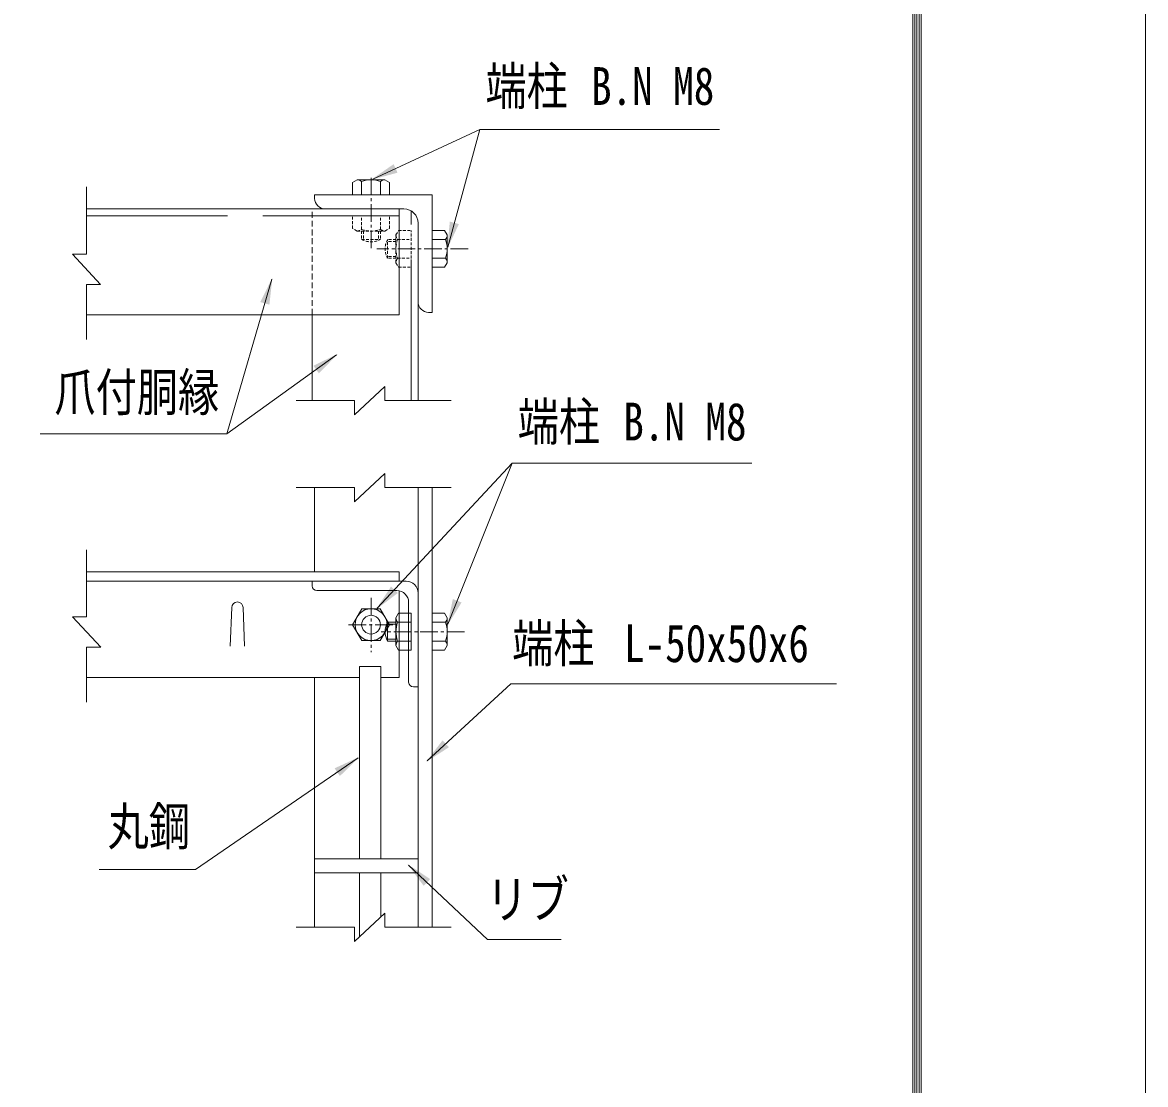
# Model space of a CAD drawing. Units: millimetres, scale not verified. Extents: x -4455 to 4455, y -3150 to 3150.
# Drawn here: x 3022 to 4455, y -1039 to 317 of the extents above; entities that cross this region are included whole.
import ezdxf
from ezdxf.enums import TextEntityAlignment as Align

# ---------------------------------------------------------------- set-up
doc = ezdxf.new("R2010")
doc.units = ezdxf.units.MM
doc.header["$LTSCALE"] = 30
for name, pattern in [('DASHED', [7.5, 6, -1.5]), ('USER2', [0.1875, 0.125, -0.0625]), ('USER4', [1.125, 0.75, -0.125, 0.125, -0.125]), ('USER5', [0.375, 0.25, -0.125])]:
    doc.linetypes.add(name, pattern=pattern)
for name, color, linetype, lineweight in [('0-0_D-STR-TXT', 3, 'Continuous', 13), ('0-1_D-STR2', 2, 'Continuous', 13), ('0-2_D-STR1', 1, 'Continuous', 18), ('0-3_D-STR-DIM', 1, 'Continuous', 18), ('0-4_D-BMK', 2, 'USER4', 13), ('0-6_D-STR3', 3, 'Continuous', 13), ('0-C_7詳細', 3, 'Continuous', 18), ('0-D_5寸法', 3, 'Continuous', 18), ('1-1_D-TTL', 7, 'Continuous', 9)]:
    doc.layers.add(name, color=color, linetype=linetype, lineweight=lineweight)
doc.styles.add('ＭＳ ゴシック', font='')
doc.styles.get('ＭＳ ゴシック').set_extended_font_data('MS Gothic')

msp = doc.modelspace()

# ---------------------------------------------------------------- linework, layer by layer
at = {"layer": '0-0_D-STR-TXT'}
for p, q in [((3282.34, -208.39), (3422.62, -107.31)), ((3646.65, -245.58), (3564.6, -451.22))]:
    msp.add_line(p, q, dxfattribs=at)
for points in [[(3911.31, 180.4), (3605.5, 180.4), (3468.63, 117.02)], [(3044.34, -208.39), (3282.34, -208.39), (3340.07, -10.81)], [(3952.46, -245.58), (3646.65, -245.58), (3474.44, -430.92)], [(4060.7, -527.53), (3644.87, -527.53), (3538.17, -625.76)], [(3709.01, -853.83), (3615.09, -853.83), (3514.48, -758.9)]]:
    msp.add_lwpolyline(points, dxfattribs=at)
at = {"layer": '0-0_D-STR-TXT', "color": 7, "lineweight": 9}
msp.add_lwpolyline([(3119.45, -764.26), (3242.72, -764.26), (3449.96, -621.93)], dxfattribs=at)
at = {"layer": '0-0_D-STR-TXT'}
for points in [[(3466.55, 116.05), (3495.33, 135.99), (3500.37, 125.11)], [(3340.71, -8.6), (3336.79, -43.4), (3325.29, -40.04)], [(3424.49, -105.96), (3400, -130.99), (3393, -121.27)], [(3472.87, -432.6), (3491.97, -403.25), (3500.75, -411.41)], [(3563.75, -453.36), (3570.97, -419.09), (3582.09, -423.53)], [(3536.48, -627.32), (3557.8, -599.54), (3565.92, -608.36)], [(3512.8, -757.32), (3542.01, -776.64), (3533.79, -785.35)]]:
    msp.add_solid(points, dxfattribs=at)
at = {"layer": '0-0_D-STR-TXT', "color": 7}
msp.add_solid([(3451.86, -620.63), (3426.81, -645.1), (3420.03, -635.22)], dxfattribs=at)
at = {"layer": '0-1_D-STR2', "color": 7, "lineweight": 9}
for p, q in [((3451.86, -750.84), (3451.86, -505.42)), ((3451.86, -505.42), (3478.86, -505.42)), ((3478.86, -750.84), (3478.86, -505.42)), ((3451.86, -850.05), (3451.86, -768.84)), ((3478.86, -824.98), (3478.86, -768.84))]:
    msp.add_line(p, q, dxfattribs=at)
at = {"layer": '0-2_D-STR1'}
for p, q in [((3394.55, 96.85), (3394.55, 92.35)), ((3544.55, 96.85), (3394.55, 96.85)), ((3544.55, -53.15), (3544.55, 96.85)), ((3103.38, 78.85), (3499.55, 78.85)), ((3502.55, 78.85), (3394.55, 78.85)), ((3508.55, 78.85), (3408.05, 78.85)), ((3526.55, 60.85), (3526.55, -39.65)), ((3526.55, -165.87), (3526.55, -32.15)), ((3103.38, -56.15), (3502.55, -56.15)), ((3391.55, -165.87), (3391.55, -56.15)), ((3544.55, -53.15), (3540.05, -53.15)), ((3394.55, -384.36), (3394.55, -276.87)), ((3526.55, -838.21), (3526.55, -276.87)), ((3544.55, -838.21), (3544.55, -276.87)), ((3103.54, -384.36), (3499.55, -384.36)), ((3502.55, -384.36), (3394.55, -384.36)), ((3417.05, -384.36), (3417.35, -384.36)), ((3103.54, -396.36), (3499.55, -396.36)), ((3511.55, -396.36), (3391.55, -396.36)), ((3499.55, -408.36), (3397.55, -408.36)), ((3502.55, -519.36), (3502.55, -408.66)), ((3526.55, -531.36), (3526.55, -411.36)), ((3514.55, -525.36), (3514.55, -423.36)), ((3103.54, -519.36), (3451.86, -519.36)), ((3394.55, -838.21), (3394.55, -519.36)), ((3478.86, -519.36), (3502.55, -519.36)), ((3526.55, -531.36), (3520.55, -531.36))]:
    msp.add_line(p, q, dxfattribs=at)
at = {"layer": '0-2_D-STR1', "linetype": 'DASHED'}
for p, q in [((3517.55, -165.87), (3517.55, 76.44)), ((3103.38, 69.85), (3502.55, 69.85))]:
    msp.add_line(p, q, dxfattribs=at)
at = {"layer": '0-2_D-STR1'}
for centre, radius, start, end in [((3408.05, 92.35), 13.5, 180, 270.00009), ((3508.55, 60.85), 18, 0.00001, 90.00008), ((3540.05, -39.65), 13.5, 180, 270), ((3511.55, -411.36), 15, 0, 90), ((3520.55, -525.36), 6, 180, 270)]:
    msp.add_arc(centre, radius, start, end, dxfattribs=at)
at = {"layer": '0-3_D-STR-DIM', "color": 4, "lineweight": 13}
for p, q in [((3103.38, 21.29), (3103.38, 106.87)), ((3085.38, 21.29), (3121.38, -17.48)), ((3103.38, 21.29), (3085.38, 21.29)), ((3103.38, -17.48), (3103.38, -87.68)), ((3103.38, -17.48), (3121.38, -17.48)), ((3445.22, -183.87), (3484, -147.87)), ((3484, -165.87), (3484, -147.87)), ((3445.22, -165.87), (3371, -165.87)), ((3445.22, -165.87), (3445.22, -183.87)), ((3484, -165.87), (3568.68, -165.87)), ((3445.22, -294.87), (3484, -258.87)), ((3484, -276.87), (3484, -258.87)), ((3445.22, -276.87), (3371, -276.87)), ((3445.22, -276.87), (3445.22, -294.87)), ((3484, -276.87), (3568.68, -276.87)), ((3445.22, -856.21), (3484, -820.21)), ((3484, -838.21), (3484, -820.21)), ((3445.22, -838.21), (3371, -838.21)), ((3445.22, -838.21), (3445.22, -856.21)), ((3484, -838.21), (3568.68, -838.21))]:
    msp.add_line(p, q, dxfattribs=at)
at = {"layer": '0-4_D-BMK'}
for p, q in [((3466.55, 28.76), (3466.55, 121.12)), ((3590.55, 27.85), (3474.1, 27.85)), ((3466.55, -417.67), (3466.55, -487.06)), ((3437.98, -451.86), (3495.11, -451.86)), ((3585.64, -460.86), (3479.42, -460.86))]:
    msp.add_line(p, q, dxfattribs=at)
at = {"layer": '0-6_D-STR3'}
for p, q in [((3448.79, 116.05), (3443.03, 112.73)), ((3448.79, 116.05), (3484.31, 116.05)), ((3484.31, 116.05), (3490.07, 112.73)), ((3443.03, 112.73), (3443.03, 96.85)), ((3454.55, 113.99), (3454.55, 96.85)), ((3478.55, 113.99), (3478.55, 96.85)), ((3490.07, 112.73), (3490.07, 96.85)), ((3560.42, 51.37), (3544.55, 51.37)), ((3544.55, 4.33), (3544.55, 51.37)), ((3563.75, 45.61), (3560.42, 51.37)), ((3563.75, 10.09), (3563.75, 45.61)), ((3561.69, 39.85), (3544.55, 39.85)), ((3561.69, 15.85), (3544.55, 15.85)), ((3560.42, 4.33), (3544.55, 4.33)), ((3563.75, 10.09), (3560.42, 4.33)), ((3498.35, -478.62), (3498.35, -443.1)), ((3517.55, -484.38), (3517.55, -437.34)), ((3560.42, -437.34), (3544.55, -437.34)), ((3544.55, -484.38), (3544.55, -437.34)), ((3563.75, -443.1), (3560.42, -437.34)), ((3563.75, -478.62), (3563.75, -443.1)), ((3487.69, -472.86), (3487.69, -448.86)), ((3498.35, -448.86), (3487.69, -448.86)), ((3500.4, -448.86), (3517.55, -448.86)), ((3561.69, -448.86), (3544.55, -448.86)), ((3498.35, -472.86), (3487.69, -472.86)), ((3500.4, -472.86), (3517.55, -472.86)), ((3561.69, -472.86), (3544.55, -472.86)), ((3498.35, -478.62), (3501.67, -484.38)), ((3501.67, -484.38), (3517.55, -484.38)), ((3560.42, -484.38), (3544.55, -484.38)), ((3563.75, -478.62), (3560.42, -484.38)), ((3526.55, -750.84), (3394.55, -750.84)), ((3526.55, -768.84), (3394.55, -768.84))]:
    msp.add_line(p, q, dxfattribs=at)
at = {"layer": '0-6_D-STR3', "color": 1, "linetype": 'USER2'}
for p, q in [((3443.03, 69.85), (3490.07, 69.85)), ((3443.03, 53.98), (3443.03, 69.85)), ((3454.55, 52.71), (3454.55, 69.85)), ((3478.55, 52.71), (3478.55, 69.85)), ((3448.79, 50.65), (3443.03, 53.98)), ((3448.79, 50.65), (3484.31, 50.65)), ((3454.55, 50.65), (3454.55, 39.99)), ((3456.95, 50.65), (3456.95, 38.78)), ((3476.15, 50.65), (3476.15, 38.78)), ((3478.55, 50.65), (3478.55, 39.99)), ((3498.35, 10.09), (3498.35, 45.61)), ((3517.55, 4.33), (3517.55, 51.37)), ((3454.55, 39.99), (3478.55, 39.99)), ((3498.35, 37.45), (3486.47, 37.45)), ((3487.69, 15.85), (3487.69, 39.85)), ((3498.35, 39.85), (3487.69, 39.85)), ((3500.4, 39.85), (3517.55, 39.85)), ((3498.35, 18.25), (3486.47, 18.25)), ((3498.35, 15.85), (3487.69, 15.85)), ((3500.4, 15.85), (3517.55, 15.85)), ((3498.35, 10.09), (3501.67, 4.33)), ((3501.67, 4.33), (3517.55, 4.33))]:
    msp.add_line(p, q, dxfattribs=at)
at = {"layer": '0-6_D-STR3', "color": 1}
for p, q in [((3498.35, -451.26), (3486.47, -451.26)), ((3498.35, -470.46), (3486.47, -470.46))]:
    msp.add_line(p, q, dxfattribs=at)
at = {"layer": '0-6_D-STR3', "color": 1, "linetype": 'USER2'}
for points in [[(3484.31, 50.65), (3490.07, 53.98), (3490.07, 69.85)], [(3498.35, 45.61), (3501.67, 51.37), (3517.55, 51.37)]]:
    msp.add_lwpolyline(points, dxfattribs=at)
at = {"layer": '0-6_D-STR3'}
msp.add_lwpolyline([(3490.07, -451.86), (3478.31, -431.49), (3454.79, -431.49), (3443.03, -451.86), (3454.79, -472.23), (3478.31, -472.23)], close=True, dxfattribs=at)
msp.add_lwpolyline([(3498.35, -443.1), (3501.67, -437.34), (3517.55, -437.34)], dxfattribs=at)
for radius in [20.4, 12]:
    msp.add_circle((3466.55, -451.86), radius, dxfattribs=at)
for centre, radius, start, end in [((3448.79, 106.97), 9.09, 50.6618, 90), ((3466.55, 80.05), 36, 70.52878, 109.47122), ((3484.31, 106.97), 9.09, 90, 129.3382), ((3554.66, 45.61), 9.09, 320.6618, 0), ((3527.75, 27.85), 36, 340.52878, 19.47122), ((3554.66, 10.09), 9.09, 0, 39.3382), ((3507.43, -443.1), 9.09, 180, 219.3382), ((3554.66, -443.1), 9.09, 320.6618, 0), ((3508.47, -460.86), 24, 150, 210), ((3534.35, -460.86), 36, 160.52878, 199.47122), ((3527.75, -460.86), 36, 340.52878, 19.47122), ((3507.43, -478.62), 9.09, 140.6618, 180), ((3554.66, -478.62), 9.09, 0, 39.3382)]:
    msp.add_arc(centre, radius, start, end, dxfattribs=at)
at = {"layer": '0-6_D-STR3', "color": 1, "linetype": 'USER2'}
for centre, radius, start, end in [((3448.79, 59.74), 9.09, 270, 309.3382), ((3466.55, 86.65), 36, 250.52878, 289.47122), ((3484.31, 59.74), 9.09, 230.6618, 270), ((3507.43, 45.61), 9.09, 180, 219.3382), ((3466.55, 60.78), 24, 240, 300), ((3508.47, 27.85), 24, 150, 210), ((3534.35, 27.85), 36, 160.52878, 199.47122), ((3507.43, 10.09), 9.09, 140.6618, 180)]:
    msp.add_arc(centre, radius, start, end, dxfattribs=at)
at = {"layer": '0-C_7詳細', "color": 1, "linetype": 'USER5'}
msp.add_line((3391.55, -56.15), (3391.55, 78.94), dxfattribs=at)
at = {"layer": '0-C_7詳細', "color": 7, "lineweight": 9}
for p, q in [((3502.55, -56.15), (3502.55, 78.85)), ((3502.55, -396.36), (3502.55, -384.36)), ((3391.55, -396.36), (3391.55, -402.36)), ((3286.94, -479.19), (3288.74, -429.99)), ((3304.94, -479.19), (3303.14, -429.99))]:
    msp.add_line(p, q, dxfattribs=at)
at = {"layer": '0-C_7詳細', "color": 4}
for p, q in [((3103.54, -441.92), (3103.54, -356.34)), ((3085.54, -441.92), (3121.54, -480.69)), ((3103.54, -441.92), (3085.54, -441.92)), ((3103.54, -480.69), (3103.54, -550.88)), ((3103.54, -480.69), (3121.54, -480.69))]:
    msp.add_line(p, q, dxfattribs=at)
at = {"layer": '0-C_7詳細', "color": 7, "lineweight": 9}
for centre, radius, start, end in [((3397.55, -402.36), 6, 180, 270), ((3499.55, -423.36), 15, 0, 90), ((3295.94, -429.99), 7.2, 0, 180)]:
    msp.add_arc(centre, radius, start, end, dxfattribs=at)
at = {"layer": '0-D_5寸法'}
msp.add_line((3605.5, 180.4), (3564.35, 30.07), dxfattribs=at)
msp.add_solid([(3563.75, 27.85), (3567.07, 62.71), (3578.63, 59.55)], dxfattribs=at)
at = {"layer": '1-1_D-TTL', "color": 2, "lineweight": 18}
msp.add_lwpolyline([(-4454.76, 3150.34), (4454.94, 3150.34), (4454.94, -3150.09), (-4454.76, -3150.09)], close=True, dxfattribs=at)
at = {"layer": '1-1_D-TTL'}
for points in [[(-4168.37, 2916.99), (4168.56, 2916.99), (4168.56, -2916.74), (-4168.37, -2916.74)], [(-4165.72, 2914.33), (4165.91, 2914.33), (4165.91, -2914.09), (-4165.72, -2914.09)], [(-4163.07, 2911.68), (4163.25, 2911.68), (4163.25, -2911.44), (-4163.07, -2911.44)], [(-4160.42, 2909.03), (4160.6, 2909.03), (4160.6, -2908.79), (-4160.42, -2908.79)], [(-4157.77, 2906.38), (4157.95, 2906.38), (4157.95, -2906.14), (-4157.77, -2906.14)]]:
    msp.add_lwpolyline(points, close=True, dxfattribs=at)

# ---------------------------------------------------------------- texts
at = {"layer": '0-0_D-STR-TXT', "style": 'ＭＳ ゴシック', "width": 0.8}
for s, p in [('端柱', (3612.53, 197.22)), ('B.N M8', (3747.34, 197.22)), ('爪付胴縁', (3062.49, -193.57)), ('端柱', (3653.68, -231.16)), ('B.N M8', (3788.49, -231.16)), ('端柱', (3646.6, -514.13)), ('L-50x50x6', (3789.41, -514.13)), ('丸鋼', (3130.39, -747.9)), ('リブ', (3613.88, -841.02))]:
    msp.add_text(s, height=48.17, dxfattribs=at).set_placement(p, align=Align.BOTTOM_LEFT)

doc.saveas('drawing.dxf')
